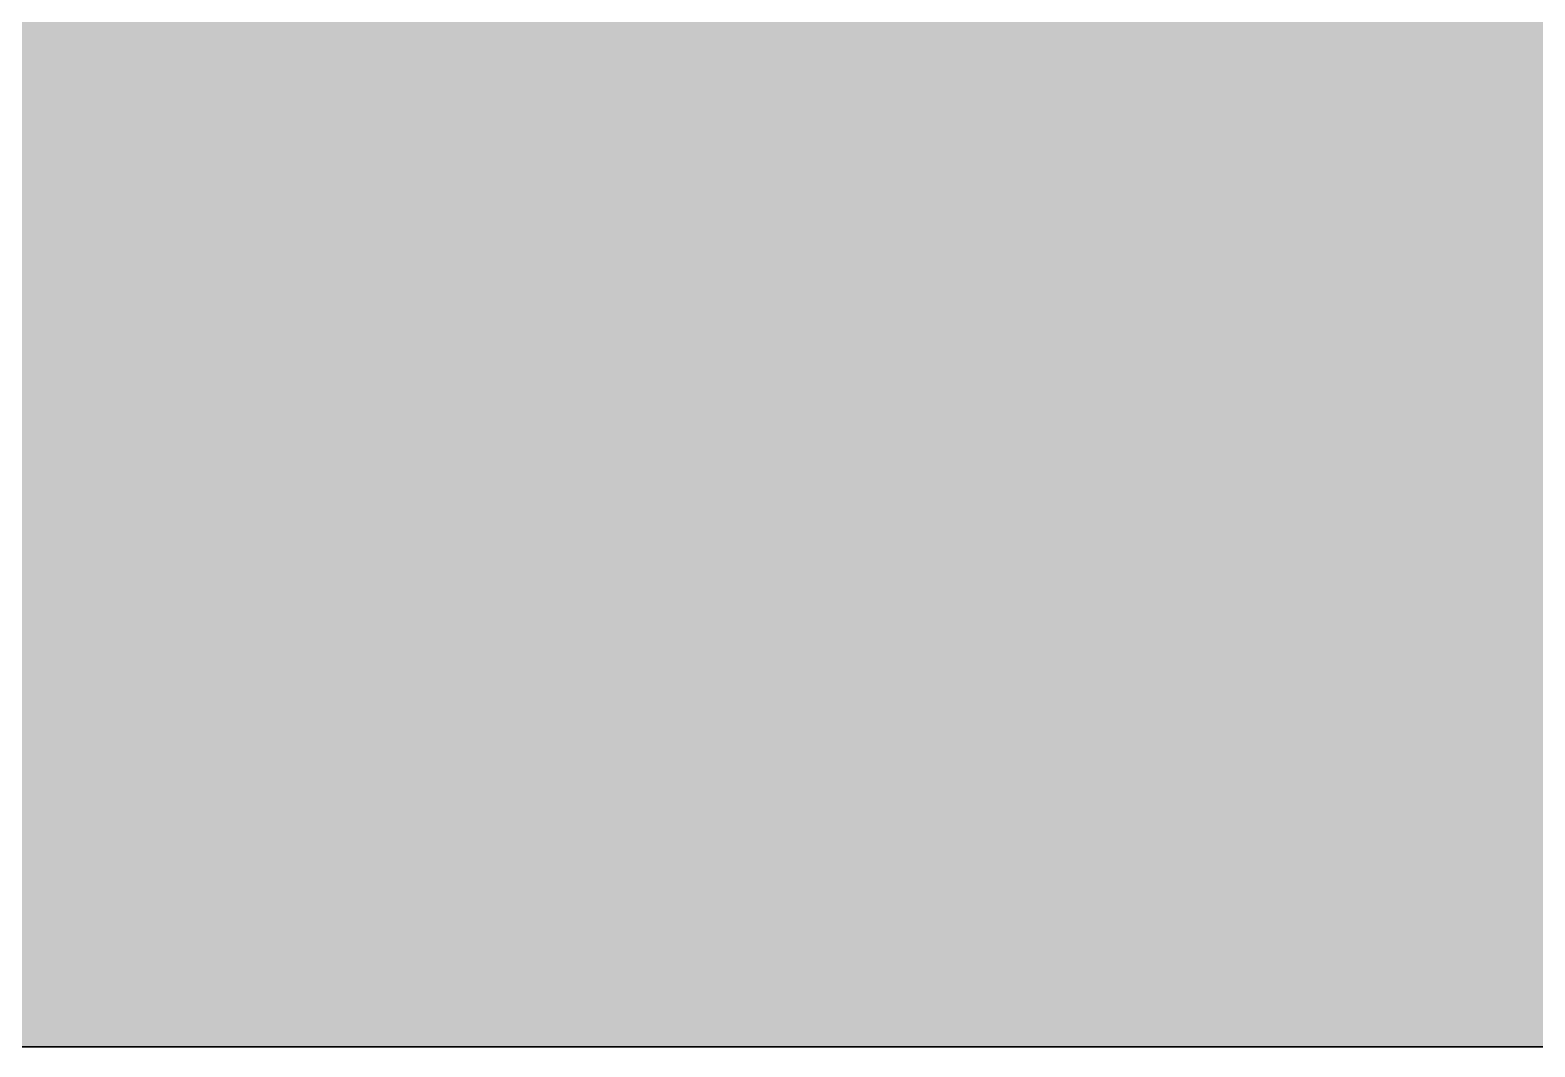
# Model space of a CAD drawing. Header units: metres. Extents: x 147 to 427, y -16 to 162.
# Drawn here: x 331.9609 to 332.072, y 80.4457 to 80.5207 of the extents above; entities that cross this region are included whole.
import ezdxf

# ---------------------------------------------------------------- set-up
doc = ezdxf.new("R2010")
doc.units = ezdxf.units.M
doc.layers.add('1053_ARQ_BASE_MATADOURO_dwg', color=7, linetype='Continuous', lineweight=5, true_color=0x767676)
doc.layers.add('A-PAREDE', color=7, linetype='Continuous', lineweight=30)
doc.layers.add('A-WALL', color=7, linetype='Continuous', lineweight=9)

# ---------------------------------------------------------------- blocks, each defined once
blk = doc.blocks.new('1053_ARQ_BASE_MATADOURO_dwg_arq geral tgov-4039641-TÉRREO 1_20 - Dependente 1')
at = {"layer": 'A-PAREDE', "color": 253, "true_color": 0xaaaaaa}
blk.add_line((36.49823, -2.74034), (31.19823, -2.74034), dxfattribs=at)
blk = doc.blocks.new('1053_ARQ_BASE_MATADOURO_dwg-3625622-TÉRREO 1_20 - Dependente 1')
blk.add_blockref('1053_ARQ_BASE_MATADOURO_dwg_arq geral tgov-4039641-TÉRREO 1_20 - Dependente 1', (130.20979, 83.18603))

msp = doc.modelspace()

# ---------------------------------------------------------------- hatches: boundary and pattern name
at = {"layer": 'A-WALL', "true_color": 0xffd4aa, "transparency": 33554483}
h = msp.add_hatch(color=41, dxfattribs=at)
h.paths.add_polyline_path([(335.14998, 80.4457), (335.29998, 80.4457), (335.29998, 80.5942), (322.60148, 80.5942), (322.60148, 80.4457), (335.09998, 80.4457)])
h.paths.add_polyline_path([(324.05546, 80.54612), (323.5652, 80.55496), (323.5652, 80.57027), (324.25299, 80.55977), (324.24791, 80.54612), (324.15588, 80.54612)])
h.paths.add_polyline_path([(326.90045, 80.54612), (326.21656, 80.55496), (326.21656, 80.57027), (326.9037, 80.56143), (326.9037, 80.54612)])
h.paths.add_polyline_path([(322.94844, 80.54612), (322.74626, 80.55496), (322.74998, 80.57027), (323.4334, 80.56143), (323.4334, 80.54612), (322.95886, 80.54612)])
h.paths.add_polyline_path([(325.60917, 80.54612), (325.39697, 80.55496), (325.39697, 80.57027), (326.08476, 80.56143), (326.08476, 80.54612)])
h.paths.add_polyline_path([(327.49697, 80.55012), (327.50774, 80.57427), (328.49204, 80.56543), (328.49204, 80.55012), (327.49921, 80.55012)])
h.paths.add_polyline_path([(330.40487, 80.55012), (329.80697, 80.55896), (329.80697, 80.57427), (330.42571, 80.56543), (330.42571, 80.55012)])
h.paths.add_polyline_path([(330.67998, 80.55012), (330.55751, 80.55896), (330.55751, 80.57427), (331.32612, 80.56543), (331.32612, 80.55012), (330.69998, 80.55012)])
h.paths.add_polyline_path([(329.01932, 80.55012), (328.62384, 80.55896), (328.62384, 80.57427), (329.39408, 80.56543), (329.39408, 80.55012), (329.03396, 80.55012)])
h.paths.add_polyline_path([(331.95299, 80.55012), (331.45792, 80.55896), (331.45792, 80.57427), (331.95299, 80.56543), (331.95299, 80.55137)])

# ---------------------------------------------------------------- linework, layer by layer
at = {"layer": 'A-WALL', "color": 253, "true_color": 0xbbb2aa}
msp.add_line((322.59998, 80.4457), (335.29998, 80.4457), dxfattribs=at)

# ---------------------------------------------------------------- block references
at = {"layer": '1053_ARQ_BASE_MATADOURO_dwg', "color": 253, "true_color": 0xaaaaaa}
msp.add_blockref('1053_ARQ_BASE_MATADOURO_dwg-3625622-TÉRREO 1_20 - Dependente 1', (168.39195, 0), dxfattribs=at)

doc.saveas('drawing.dxf')
